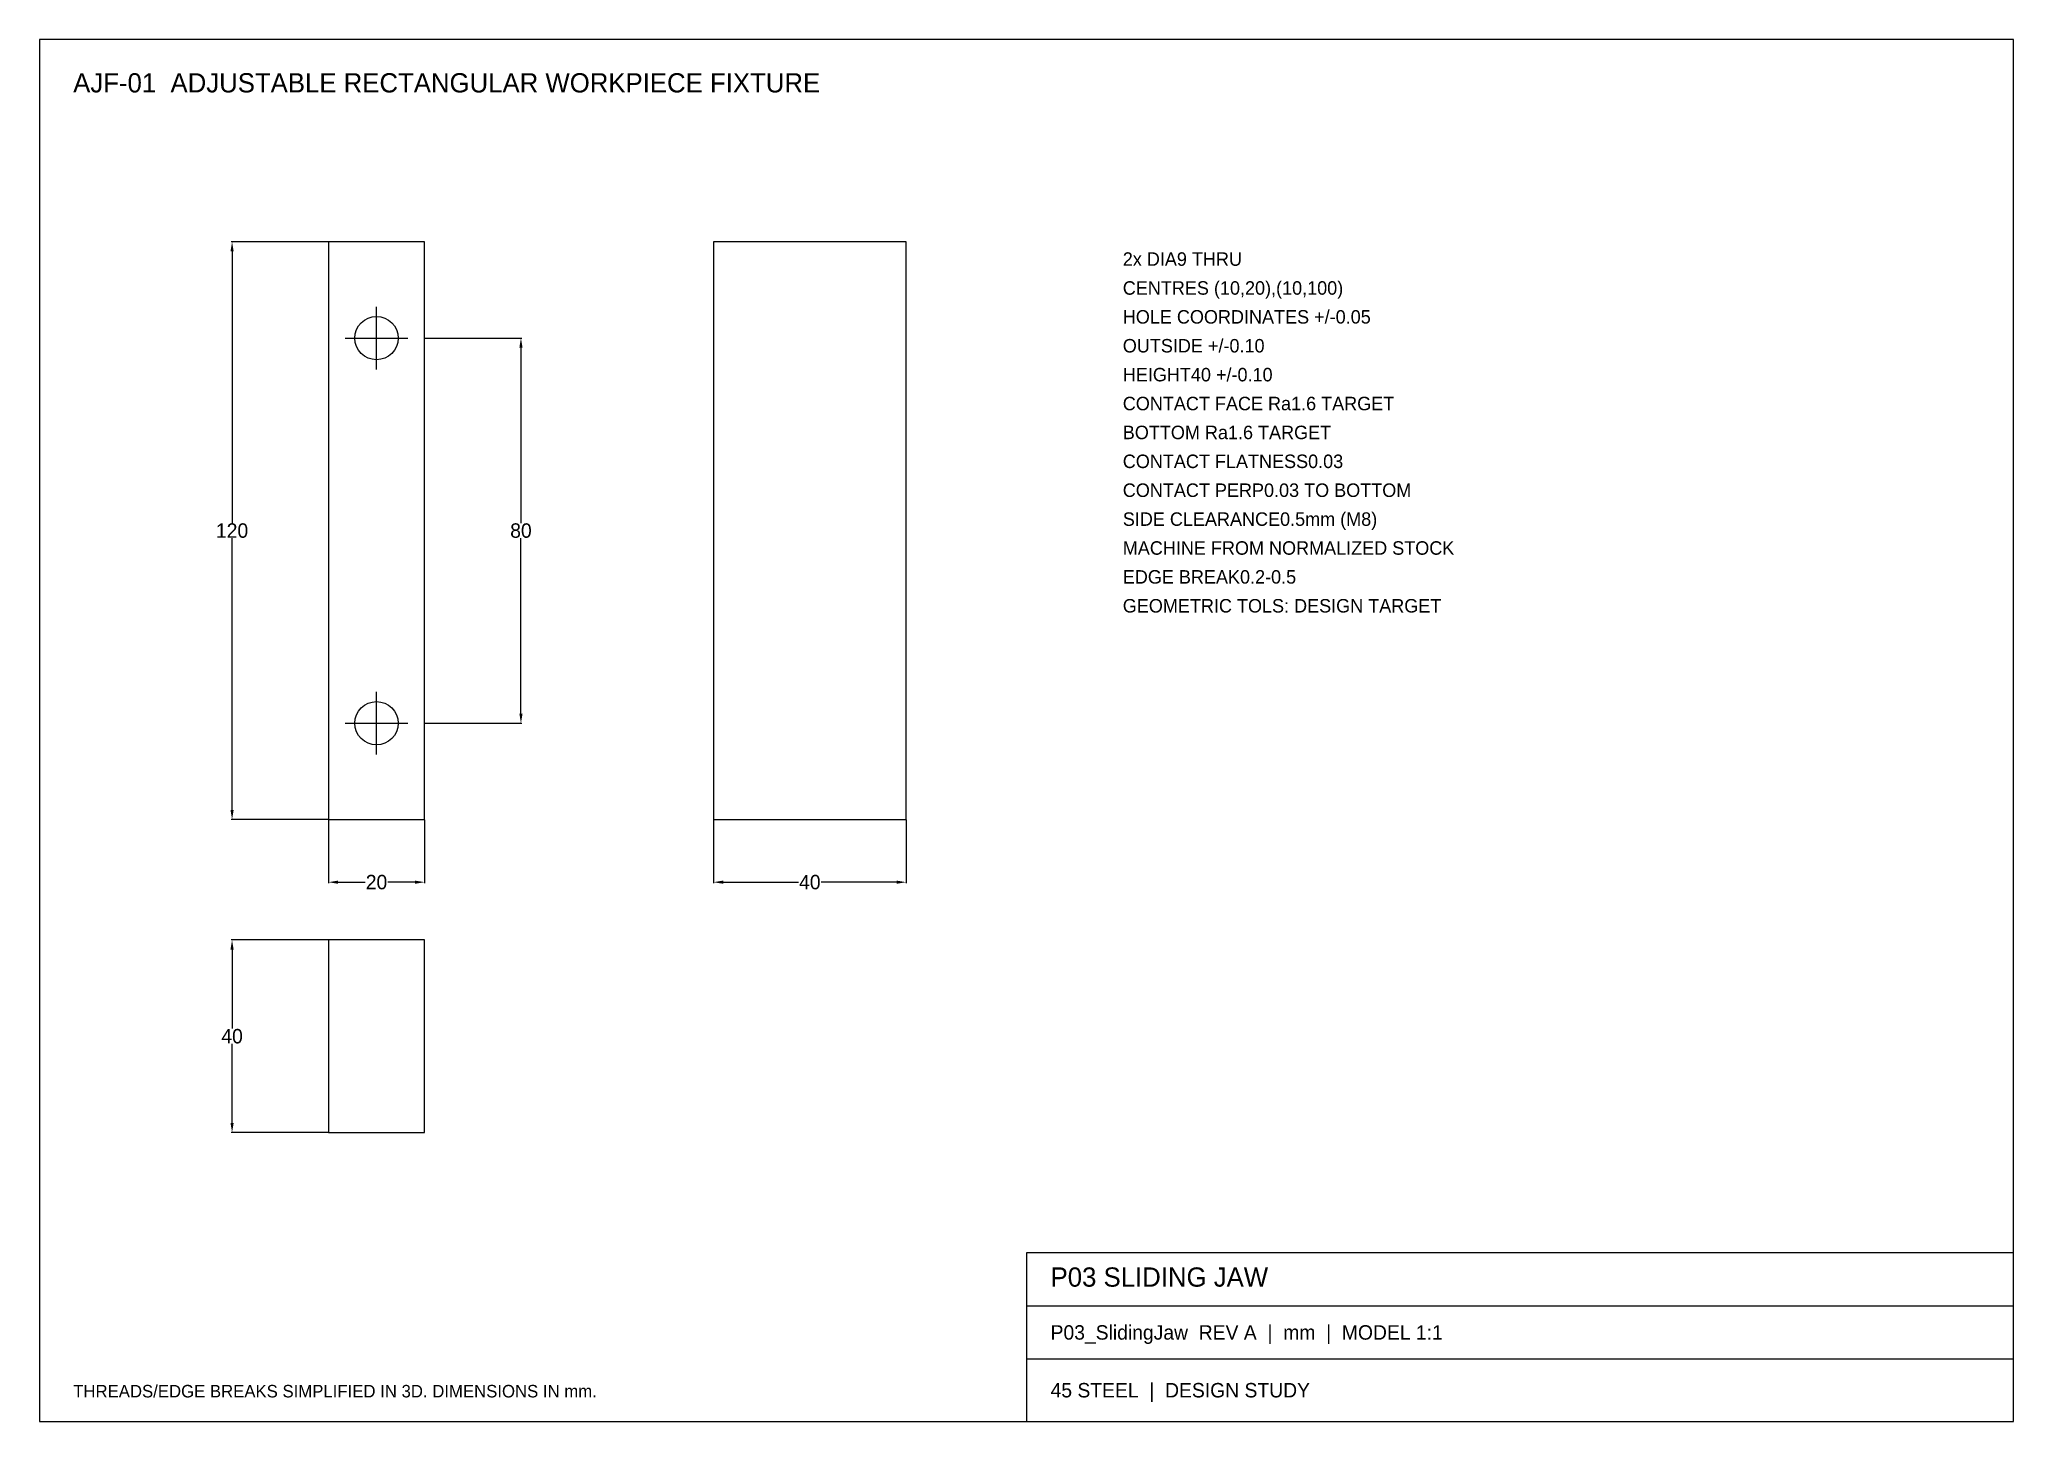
# Model space of a CAD drawing. Header units: millimetres. Extents: x 5 to 415, y 5 to 292.
import ezdxf

# ---------------------------------------------------------------- set-up
doc = ezdxf.new("R2010")
doc.units = ezdxf.units.MM
doc.header["$MEASUREMENT"] = 0
for name, color, linetype in [('CENTER', 3, 'Continuous'), ('FRAME', 7, 'Continuous'), ('NATIVE_DIM', 7, 'Continuous'), ('OUTLINE', 7, 'Continuous'), ('TEXT', 7, 'Continuous')]:
    doc.layers.add(name, color=color, linetype=linetype)
doc.dimstyles.get("Standard").update_dxf_attribs({"dimtxt": 0.18, "dimasz": 0.18, "dimexe": 0.18, "dimexo": 0.0625, "dimgap": 0.09, "dimtad": 0, "dimtih": 1, "dimtoh": 1, "dimdec": 4, "dimzin": 0, "dimdsep": 46, "dimtxsty": 'Standard', "dimcen": 0.09, "dimadec": 0, "dimazin": 0, "dimtfac": 1, "dimtdec": 4, "dimtofl": 0, "dimtmove": 0, "dimatfit": 3, "dimfxl": 1, "dimtolj": 1, "dimtzin": 0, "dimarcsym": 0})

# ---------------------------------------------------------------- blocks, each defined once
blk = doc.blocks.new('*D0')
at = {"layer": 'Defpoints', "color": 0, "linetype": 'Continuous', "transparency": 16777216}
for p in [(65, 130), (85, 130), (85, 117)]:
    blk.add_point(p, dxfattribs=at)
at = {"layer": 'NATIVE_DIM', "color": 0, "linetype": 'Continuous', "lineweight": -2, "transparency": 16777216}
for p, q in [((65, 129.94), (65, 116.82)), ((85, 129.94), (85, 116.82)), ((67, 117), (72.66, 117)), ((83, 117), (77.34, 117))]:
    blk.add_line(p, q, dxfattribs=at)
at = {"layer": 'NATIVE_DIM', "color": 0, "linetype": 'Continuous', "transparency": 16777216}
for points in [[(67, 117.33), (67, 116.67), (65, 117)], [(83, 117.33), (83, 116.67), (85, 117)]]:
    blk.add_solid(points, dxfattribs=at)
at = {"layer": 'NATIVE_DIM', "color": 0, "linetype": 'Continuous', "transparency": 16777216, "insert": (75, 117), "char_height": 3, "attachment_point": 5}
blk.add_mtext('\\A1;20', dxfattribs=at)
blk = doc.blocks.new('*D1')
at = {"layer": 'Defpoints', "color": 0, "linetype": 'Continuous', "transparency": 16777216}
for p in [(45, 250), (65, 250), (65, 130)]:
    blk.add_point(p, dxfattribs=at)
at = {"layer": 'NATIVE_DIM', "color": 0, "linetype": 'Continuous', "lineweight": -2, "transparency": 16777216}
for p, q in [((64.94, 250), (44.82, 250)), ((45, 248), (45, 191.59)), ((45, 132), (45, 188.41)), ((64.94, 130), (44.82, 130))]:
    blk.add_line(p, q, dxfattribs=at)
at = {"layer": 'NATIVE_DIM', "color": 0, "linetype": 'Continuous', "transparency": 16777216}
for points in [[(44.67, 248), (45.33, 248), (45, 250)], [(44.67, 132), (45.33, 132), (45, 130)]]:
    blk.add_solid(points, dxfattribs=at)
at = {"layer": 'NATIVE_DIM', "color": 0, "linetype": 'Continuous', "transparency": 16777216, "insert": (45, 190), "char_height": 3, "attachment_point": 5}
blk.add_mtext('\\A1;120', dxfattribs=at)
blk = doc.blocks.new('*D2')
at = {"layer": 'Defpoints', "color": 0, "linetype": 'Continuous', "transparency": 16777216}
for p in [(85, 230), (105, 230), (85, 150)]:
    blk.add_point(p, dxfattribs=at)
at = {"layer": 'NATIVE_DIM', "color": 0, "linetype": 'Continuous', "lineweight": -2, "transparency": 16777216}
for p, q in [((85.06, 230), (105.18, 230)), ((105, 228), (105, 191.59)), ((105, 152), (105, 188.41)), ((85.06, 150), (105.18, 150))]:
    blk.add_line(p, q, dxfattribs=at)
at = {"layer": 'NATIVE_DIM', "color": 0, "linetype": 'Continuous', "transparency": 16777216}
for points in [[(104.67, 228), (105.33, 228), (105, 230)], [(104.67, 152), (105.33, 152), (105, 150)]]:
    blk.add_solid(points, dxfattribs=at)
at = {"layer": 'NATIVE_DIM', "color": 0, "linetype": 'Continuous', "transparency": 16777216, "insert": (105, 190), "char_height": 3, "attachment_point": 5}
blk.add_mtext('\\A1;80', dxfattribs=at)
blk = doc.blocks.new('*D3')
at = {"layer": 'Defpoints', "color": 0, "linetype": 'Continuous', "transparency": 16777216}
for p in [(145, 130), (185, 130), (185, 117)]:
    blk.add_point(p, dxfattribs=at)
at = {"layer": 'NATIVE_DIM', "color": 0, "linetype": 'Continuous', "lineweight": -2, "transparency": 16777216}
for p, q in [((145, 129.94), (145, 116.82)), ((185, 129.94), (185, 116.82)), ((147, 117), (162.66, 117)), ((183, 117), (167.34, 117))]:
    blk.add_line(p, q, dxfattribs=at)
at = {"layer": 'NATIVE_DIM', "color": 0, "linetype": 'Continuous', "transparency": 16777216}
for points in [[(147, 117.33), (147, 116.67), (145, 117)], [(183, 117.33), (183, 116.67), (185, 117)]]:
    blk.add_solid(points, dxfattribs=at)
at = {"layer": 'NATIVE_DIM', "color": 0, "linetype": 'Continuous', "transparency": 16777216, "insert": (165, 117), "char_height": 3, "attachment_point": 5}
blk.add_mtext('\\A1;40', dxfattribs=at)
blk = doc.blocks.new('*D4')
at = {"layer": 'Defpoints', "color": 0, "linetype": 'Continuous', "transparency": 16777216}
for p in [(45, 105), (65, 105), (65, 65)]:
    blk.add_point(p, dxfattribs=at)
at = {"layer": 'NATIVE_DIM', "color": 0, "linetype": 'Continuous', "lineweight": -2, "transparency": 16777216}
for p, q in [((64.94, 105), (44.82, 105)), ((45, 103), (45, 86.59)), ((45, 67), (45, 83.41)), ((64.94, 65), (44.82, 65))]:
    blk.add_line(p, q, dxfattribs=at)
at = {"layer": 'NATIVE_DIM', "color": 0, "linetype": 'Continuous', "transparency": 16777216}
for points in [[(44.67, 103), (45.33, 103), (45, 105)], [(44.67, 67), (45.33, 67), (45, 65)]]:
    blk.add_solid(points, dxfattribs=at)
at = {"layer": 'NATIVE_DIM', "color": 0, "linetype": 'Continuous', "transparency": 16777216, "insert": (45, 85), "char_height": 3, "attachment_point": 5}
blk.add_mtext('\\A1;40', dxfattribs=at)

msp = doc.modelspace()

# ---------------------------------------------------------------- linework, layer by layer
at = {"layer": 'CENTER'}
for p, q in [((75, 223.5), (75, 236.5)), ((68.5, 230), (81.5, 230)), ((75, 143.5), (75, 156.5)), ((68.5, 150), (81.5, 150))]:
    msp.add_line(p, q, dxfattribs=at)
at = {"layer": 'FRAME'}
for p, q in [((415, 292), (5, 292)), ((5, 292), (5, 5)), ((415, 5), (415, 292)), ((415, 40), (210, 40)), ((210, 40), (210, 5)), ((415, 5), (415, 40)), ((210, 29), (415, 29)), ((210, 18), (415, 18)), ((5, 5), (415, 5)), ((210, 5), (415, 5))]:
    msp.add_line(p, q, dxfattribs=at)
at = {"layer": 'OUTLINE'}
for p, q in [((85, 250), (65, 250)), ((65, 250), (65, 130)), ((85, 130), (85, 250)), ((185, 250), (145, 250)), ((145, 250), (145, 130)), ((185, 130), (185, 250)), ((65, 130), (85, 130)), ((145, 130), (185, 130)), ((85, 105), (65, 105)), ((65, 105), (65, 65)), ((85, 65), (85, 105)), ((65, 65), (85, 65))]:
    msp.add_line(p, q, dxfattribs=at)
for centre in [(75, 230), (75, 150)]:
    msp.add_circle(centre, 4.5, dxfattribs=at)

# ---------------------------------------------------------------- texts
at = {"layer": 'TEXT'}
for s, height, p in [('AJF-01  ADJUSTABLE RECTANGULAR WORKPIECE FIXTURE', 4, (12, 281)), ('2x DIA9 THRU', 2.8, (230, 245)), ('CENTRES (10,20),(10,100)', 2.8, (230, 239)), ('HOLE COORDINATES +/-0.05', 2.8, (230, 233)), ('OUTSIDE +/-0.10', 2.8, (230, 227)), ('HEIGHT40 +/-0.10', 2.8, (230, 221)), ('CONTACT FACE Ra1.6 TARGET', 2.8, (230, 215)), ('BOTTOM Ra1.6 TARGET', 2.8, (230, 209)), ('CONTACT FLATNESS0.03', 2.8, (230, 203)), ('CONTACT PERP0.03 TO BOTTOM', 2.8, (230, 197)), ('SIDE CLEARANCE0.5mm (M8)', 2.8, (230, 191)), ('MACHINE FROM NORMALIZED STOCK', 2.8, (230, 185)), ('EDGE BREAK0.2-0.5', 2.8, (230, 179)), ('GEOMETRIC TOLS: DESIGN TARGET', 2.8, (230, 173)), ('P03 SLIDING JAW', 4, (215, 33)), ('P03_SlidingJaw  REV A  |  mm  |  MODEL 1:1', 3, (215, 22)), ('THREADS/EDGE BREAKS SIMPLIFIED IN 3D. DIMENSIONS IN mm.', 2.6, (12, 10)), ('45 STEEL  |  DESIGN STUDY', 3, (215, 10))]:
    msp.add_text(s, height=height, dxfattribs=at).set_placement(p)

# ---------------------------------------------------------------- dimensions: what is measured, and where the dimension line sits
at = {"layer": 'NATIVE_DIM', "linetype": 'Continuous'}
for p1, p2, distance, text, picture, middle in [((65, 130), (65, 250), 20, '120', '*D1', (45, 190)), ((85, 150), (85, 230), -20, '80', '*D2', (105, 190)), ((65, 130), (85, 130), -13, '20', '*D0', (75, 117)), ((145, 130), (185, 130), -13, '40', '*D3', (165, 117)), ((65, 65), (65, 105), 20, '40', '*D4', (45, 85))]:
    dim = msp.add_aligned_dim(p1=p1, p2=p2, distance=distance, text=text, dimstyle='Standard', override={"dimtxt": 3, "dimasz": 2}, dxfattribs=at)
    dim.commit()
    dim.dimension.update_dxf_attribs({"geometry": picture, "text_midpoint": middle})

doc.saveas('drawing.dxf')
